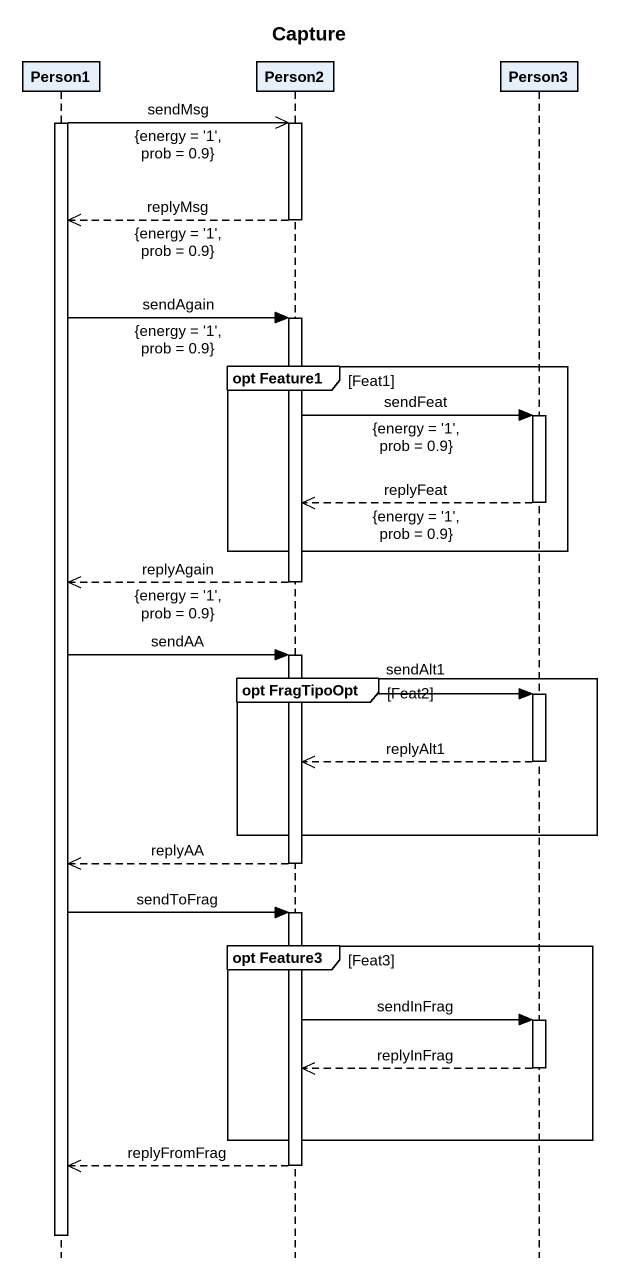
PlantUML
@startuml
title Capture
hide footbox
participant Person1
participant Person2
participant Person3

activate Person1
Person1 ->> Person2 : sendMsg\n{energy = '1', prob = 0.9}
activate Person2
Person2 -->> Person1 : replyMsg\n{energy = '1', prob = 0.9}
deactivate Person2
Person1 -> Person2 : sendAgain\n{energy = '1', prob = 0.9}
activate Person2
group opt Feature1 [Feat1]
  Person2 -> Person3 : {energy = '1', prob = 0.9}\nsendFeat
  activate Person3
  Person3 -->> Person2 : replyFeat\n{energy = '1', prob = 0.9}
  deactivate Person3
end
Person2 -->> Person1 : replyAgain\n{energy = '1', prob = 0.9}
deactivate Person2
Person1 -> Person2 : sendAA
activate Person2
group opt FragTipoOpt [Feat2]
  Person2 -> Person3 : sendAlt1
  activate Person3
  Person3 -->> Person2 : replyAlt1
  deactivate Person3
end
Person2 -->> Person1 : replyAA
deactivate Person2
Person1 -> Person2 : sendToFrag
activate Person2
group opt Feature3 [Feat3]
  Person2 -> Person3 : sendInFrag
  activate Person3
  Person3 -->> Person2 : replyInFrag
  deactivate Person3
end
Person2 -->> Person1 : replyFromFrag
deactivate Person2
deactivate Person1
@enduml
